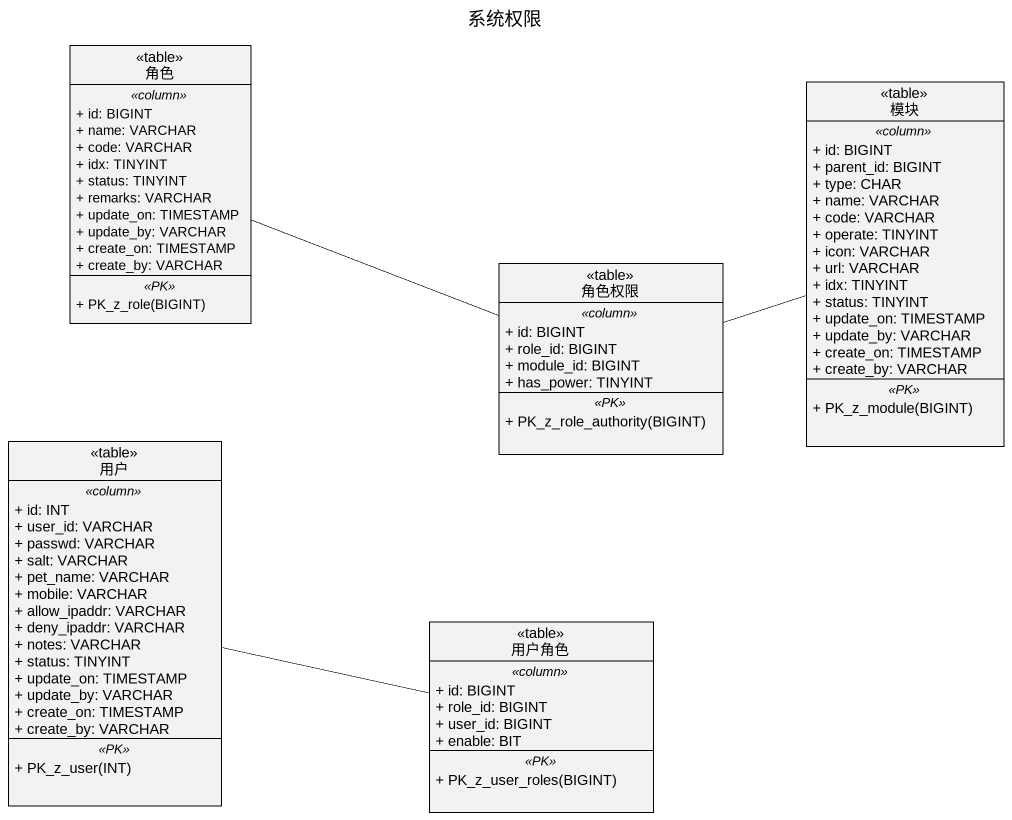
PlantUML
@startuml
title 系统权限
hide circle
hide empty members
skinparam classAttributeIconSize 0
class 角色 <<table>> {
  .. <<column>> ..
  + id: BIGINT
  + name: VARCHAR
  + code: VARCHAR
  + idx: TINYINT
  + status: TINYINT
  + remarks: VARCHAR
  + update_on: TIMESTAMP
  + update_by: VARCHAR
  + create_on: TIMESTAMP
  + create_by: VARCHAR
  .. <<PK>> ..
  + PK_z_role(BIGINT)
}
class 模块 <<table>> {
  .. <<column>> ..
  + id: BIGINT
  + parent_id: BIGINT
  + type: CHAR
  + name: VARCHAR
  + code: VARCHAR
  + operate: TINYINT
  + icon: VARCHAR
  + url: VARCHAR
  + idx: TINYINT
  + status: TINYINT
  + update_on: TIMESTAMP
  + update_by: VARCHAR
  + create_on: TIMESTAMP
  + create_by: VARCHAR
  .. <<PK>> ..
  + PK_z_module(BIGINT)
}
class 角色权限 <<table>> {
  .. <<column>> ..
  + id: BIGINT
  + role_id: BIGINT
  + module_id: BIGINT
  + has_power: TINYINT
  .. <<PK>> ..
  + PK_z_role_authority(BIGINT)
}
class 用户 <<table>> {
  .. <<column>> ..
  + id: INT
  + user_id: VARCHAR
  + passwd: VARCHAR
  + salt: VARCHAR
  + pet_name: VARCHAR
  + mobile: VARCHAR
  + allow_ipaddr: VARCHAR
  + deny_ipaddr: VARCHAR
  + notes: VARCHAR
  + status: TINYINT
  + update_on: TIMESTAMP
  + update_by: VARCHAR
  + create_on: TIMESTAMP
  + create_by: VARCHAR
  .. <<PK>> ..
  + PK_z_user(INT)
}
class 用户角色 <<table>> {
  .. <<column>> ..
  + id: BIGINT
  + role_id: BIGINT
  + user_id: BIGINT
  + enable: BIT
  .. <<PK>> ..
  + PK_z_user_roles(BIGINT)
}
角色 -right- 角色权限
模块 -left- 角色权限
用户 -right- 用户角色
@enduml
